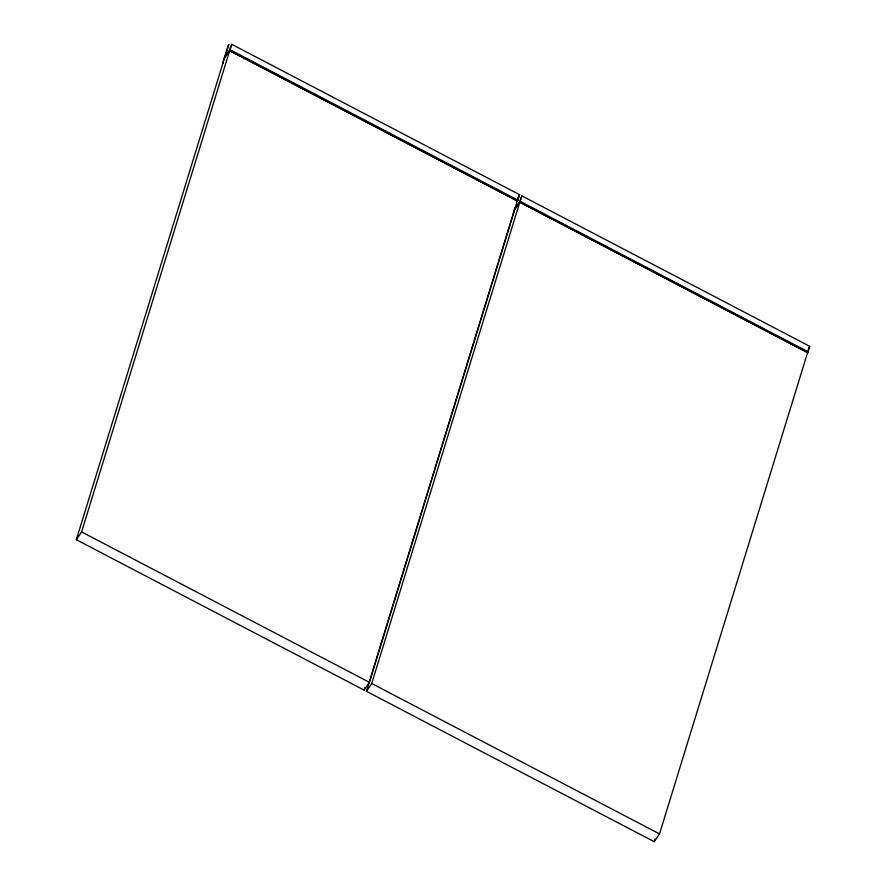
<?xml version="1.0" encoding="UTF-8"?>
<svg xmlns="http://www.w3.org/2000/svg" width="886" height="886" viewBox="0 0 886 886"><rect width="100%" height="100%" fill="white"/><g stroke="black" fill="none" stroke-linecap="round" stroke-linejoin="round"><path stroke-width="1.33" d="M231.778 44.322L229.651 50.69L517.446 201.067L517.922 200.158L519.573 194.698L231.744 44.3L229.695 49.86L225.144 56.571L228.876 44.355L228.234 45.286L222.574 63.626L222.951 63.061M521.887 195.917L519.827 202.196L807.622 352.584L809.66 346.282L521.865 195.895L519.816 201.454L515.264 208.166M518.753 196.171L369.396 682.309L364.113 690.105L76.318 539.718L224.479 58.077L229.773 50.292L237.116 54.124M76.318 539.718L81.601 531.921L229.773 50.292M364.113 690.105L364.921 687.458M515.065 207.479L513.415 212.85M807.678 352.274L659.516 833.903L654.222 841.7L366.427 691.313L514.6 209.683L519.883 201.886L532.132 208.288M517.823 199.173L518.476 197.035M366.427 691.313L371.721 683.516L519.883 201.886M654.222 841.7L655.042 839.053M807.611 351.842L809.66 346.282M518.908 195.961L519.573 194.698M512.684 215.22L513.072 214.656M230.127 49.771L517.922 200.158M520.237 201.366L808.032 351.753M239.563 55.408L259.166 65.642M261.614 66.926L294.673 84.203M297.131 85.488L316.723 95.721M319.17 97.006L374.28 125.801M376.727 127.075L413.474 146.279M415.922 147.563L435.513 157.797M437.961 159.081L457.553 169.315M460.011 170.599L493.07 187.876M495.518 189.15L517.568 200.668M534.579 209.561L554.182 219.806M556.63 221.079L589.688 238.367M592.147 239.641L611.739 249.885M614.186 251.159L708.49 300.443M710.937 301.716L730.529 311.961M732.977 313.234L766.047 330.511M768.494 331.796L788.086 342.029M790.533 343.314L806.459 351.631M229.707 50.602L517.502 200.989M519.827 202.196L807.622 352.584M81.601 531.921L369.396 682.309M371.721 683.516L659.516 833.903"/></g></svg>
